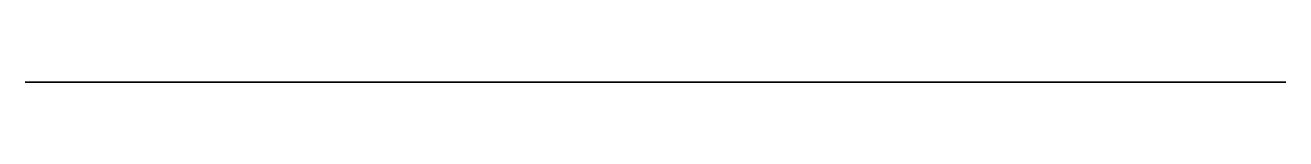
# Model space of a CAD drawing. Header units: millimetres. Extents: x -127 to 127, y 0 to 0.
import ezdxf

# ---------------------------------------------------------------- set-up
doc = ezdxf.new("R2010")
doc.units = ezdxf.units.MM
doc.header["$MEASUREMENT"] = 0
doc.layers.add('C. VCS Case Front_NEW v3_Sketch1', color=7, linetype='Continuous')

msp = doc.modelspace()

# ---------------------------------------------------------------- linework, layer by layer
at = {"layer": 'C. VCS Case Front_NEW v3_Sketch1'}
for p, q in [((-127, 0, -12.7), (-120.65, 0, -12.7)), ((-127, 0, 38.1), (-120.65, 0, 38.1)), ((-127, 0, 12.7), (-127, 0, 38.1)), ((-120.65, 0, -38.1), (-127, 0, -38.1)), ((-120.65, 0, 12.7), (-127, 0, 12.7)), ((-127, 0, -38.1), (-127, 0, -12.7)), ((-72.39, 0, -59.69), (-120.65, 0, -59.69)), ((-120.65, 0, -12.7), (-120.65, 0, 12.7)), ((-120.65, 0, -59.69), (-120.65, 0, -38.1)), ((-120.65, 0, 57.15), (-72.39, 0, 57.15)), ((-120.65, 0, 38.1), (-120.65, 0, 57.15)), ((-107.95, 0, 19.05), (107.95, 0, 19.05)), ((-107.95, 0, 31.75), (-107.95, 0, 19.05)), ((107.95, 0, 31.75), (-107.95, 0, 31.75)), ((-72.39, 0, 63.5), (-24.13, 0, 63.5)), ((-72.39, 0, -66.04), (-72.39, 0, -59.69)), ((-24.13, 0, -66.04), (-72.39, 0, -66.04)), ((-72.39, 0, 57.15), (-72.39, 0, 63.5)), ((-24.13, 0, -59.69), (-24.13, 0, -66.04)), ((-24.13, 0, 63.5), (-24.13, 0, 57.15)), ((24.13, 0, -59.69), (-24.13, 0, -59.69)), ((-24.13, 0, 57.15), (24.13, 0, 57.15)), ((24.13, 0, 57.15), (24.13, 0, 63.5)), ((24.13, 0, -66.04), (24.13, 0, -59.69)), ((72.39, 0, -66.04), (24.13, 0, -66.04)), ((24.13, 0, 63.5), (72.39, 0, 63.5)), ((38.1, 0, -27.94), (38.1, 0, -45.72)), ((63.5, 0, -27.94), (38.1, 0, -27.94)), ((38.1, 0, -45.72), (63.5, 0, -45.72)), ((63.5, 0, -45.72), (63.5, 0, -27.94)), ((72.39, 0, -59.69), (72.39, 0, -66.04)), ((72.39, 0, 63.5), (72.39, 0, 57.15)), ((120.65, 0, -59.69), (72.39, 0, -59.69)), ((72.39, 0, 57.15), (120.65, 0, 57.15)), ((107.95, 0, 19.05), (107.95, 0, 31.75)), ((120.65, 0, 12.7), (120.65, 0, -12.7)), ((120.65, 0, 38.1), (127, 0, 38.1)), ((120.65, 0, -12.7), (127, 0, -12.7)), ((120.65, 0, 57.15), (120.65, 0, 38.1)), ((127, 0, -38.1), (120.65, 0, -38.1)), ((127, 0, 12.7), (120.65, 0, 12.7)), ((120.65, 0, -38.1), (120.65, 0, -59.69)), ((127, 0, -12.7), (127, 0, -38.1)), ((127, 0, 38.1), (127, 0, 12.7))]:
    msp.add_line(p, q, dxfattribs=at)
at = {"layer": 'C. VCS Case Front_NEW v3_Sketch1', "extrusion": (0, 1, 0)}
for centre in [(101.6, 43.18), (101.6, -40.64), (-101.6, -40.64), (-101.6, 43.18)]:
    msp.add_circle(centre, 6.4, dxfattribs=at)
at = {"layer": 'C. VCS Case Front_NEW v3_Sketch1'}
msp.add_point((0, 0), dxfattribs=at)
msp.add_point((0, 0), dxfattribs=at)

doc.saveas('drawing.dxf')
